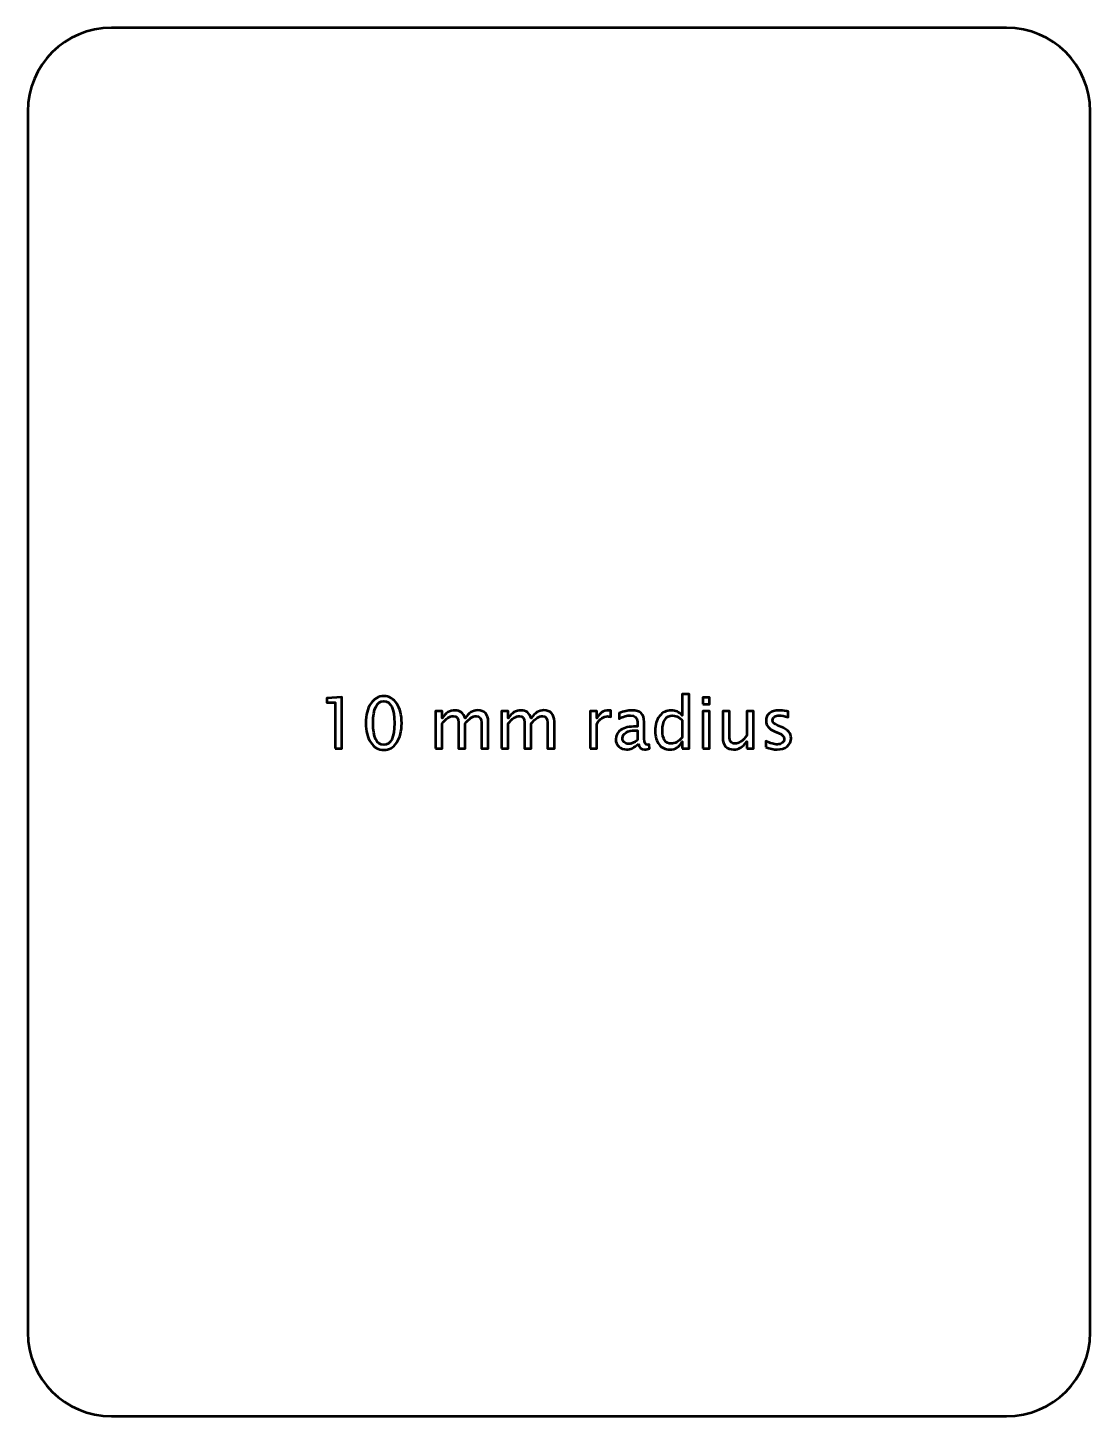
# Model space of a CAD drawing. Header units: centimetres. Extents: x -201 to 63, y -83 to 73.
# Drawn here: x -126.35 to -113.65, y -83.3 to -66.7 of the extents above; entities that cross this region are included whole.
import ezdxf

# ---------------------------------------------------------------- set-up
doc = ezdxf.new("R2010")
doc.units = ezdxf.units.CM
doc.header["$MEASUREMENT"] = 0
doc.layers.add('Layer 1', color=7, linetype='Continuous')

msp = doc.modelspace()

# ---------------------------------------------------------------- linework, layer by layer
at = {"layer": 'Layer 1', "color": 1, "lineweight": 53}
for points, knots in [([(-126.35, -82.3), (-126.35, -82.3), (-126.35, -67.7), (-126.35, -67.7), (-126.35, -67.7), (-126.35, -67.14772), (-125.90228, -66.7), (-125.35, -66.7), (-125.35, -66.7), (-125.35, -66.7), (-114.65, -66.7), (-114.65, -66.7), (-114.65, -66.7), (-114.09772, -66.7), (-113.65, -67.14772), (-113.65, -67.7), (-113.65, -67.7), (-113.65, -67.7), (-113.65, -82.3), (-113.65, -82.3), (-113.65, -82.3), (-113.65, -82.85228), (-114.09772, -83.3), (-114.65, -83.3), (-114.65, -83.3), (-114.65, -83.3), (-125.35, -83.3), (-125.35, -83.3), (-125.35, -83.3), (-125.90228, -83.3), (-126.35, -82.85228), (-126.35, -82.3)], [0, 0, 0, 0, 0.11111111, 0.11111111, 0.11111111, 0.11111111, 0.22222222, 0.22222222, 0.22222222, 0.22222222, 0.33333333, 0.33333333, 0.33333333, 0.33333333, 0.44444444, 0.44444444, 0.44444444, 0.44444444, 0.55555556, 0.55555556, 0.55555556, 0.55555556, 0.66666667, 0.66666667, 0.66666667, 0.66666667, 0.77777778, 0.77777778, 0.77777778, 0.77777778, 1, 1, 1, 1]), ([(-122.09481, -75.33401), (-122.15902, -75.33401), (-122.21081, -75.30452), (-122.25004, -75.24567), (-122.25004, -75.24567), (-122.28941, -75.18683), (-122.30902, -75.10922), (-122.30902, -75.0127), (-122.30902, -75.0127), (-122.30902, -74.91618), (-122.28941, -74.83857), (-122.25004, -74.77972), (-122.25004, -74.77972), (-122.21081, -74.72088), (-122.15902, -74.69139), (-122.09481, -74.69139), (-122.09481, -74.69139), (-122.03032, -74.69139), (-121.97854, -74.72074), (-121.93931, -74.77944), (-121.93931, -74.77944), (-121.90022, -74.83814), (-121.8806, -74.9159), (-121.8806, -75.0127), (-121.8806, -75.0127), (-121.8806, -75.10922), (-121.90022, -75.18683), (-121.93931, -75.24567), (-121.93931, -75.24567), (-121.97854, -75.30452), (-122.03032, -75.33401), (-122.09481, -75.33401)], [0, 0, 0, 0, 0.11111111, 0.11111111, 0.11111111, 0.11111111, 0.22222222, 0.22222222, 0.22222222, 0.22222222, 0.33333333, 0.33333333, 0.33333333, 0.33333333, 0.44444444, 0.44444444, 0.44444444, 0.44444444, 0.55555556, 0.55555556, 0.55555556, 0.55555556, 0.66666667, 0.66666667, 0.66666667, 0.66666667, 0.77777778, 0.77777778, 0.77777778, 0.77777778, 1, 1, 1, 1]), ([(-118.52638, -75.31877), (-118.52638, -75.31877), (-118.52638, -75.23453), (-118.52638, -75.23453), (-118.52638, -75.23453), (-118.55954, -75.29746), (-118.60949, -75.32893), (-118.67624, -75.32893), (-118.67624, -75.32893), (-118.73042, -75.32893), (-118.77304, -75.30932), (-118.80408, -75.26995), (-118.80408, -75.26995), (-118.83513, -75.23058), (-118.85065, -75.17681), (-118.85065, -75.10865), (-118.85065, -75.10865), (-118.85065, -75.03415), (-118.83301, -74.97418), (-118.79787, -74.92874), (-118.79787, -74.92874), (-118.7626, -74.88344), (-118.71631, -74.86072), (-118.65888, -74.86072), (-118.65888, -74.86072), (-118.60568, -74.86072), (-118.56137, -74.88104), (-118.52638, -74.92182), (-118.52638, -74.92182), (-118.52638, -74.92182), (-118.52638, -74.66599), (-118.52638, -74.66599), (-118.52638, -74.66599), (-118.52638, -74.66599), (-118.44509, -74.66599), (-118.44509, -74.66599), (-118.44509, -74.66599), (-118.44509, -74.66599), (-118.44509, -75.31877), (-118.44509, -75.31877), (-118.44509, -75.31877), (-118.44509, -75.31877), (-118.52638, -75.31877), (-118.52638, -75.31877)], [0, 0, 0, 0, 0.08333333, 0.08333333, 0.08333333, 0.08333333, 0.16666667, 0.16666667, 0.16666667, 0.16666667, 0.25, 0.25, 0.25, 0.25, 0.33333333, 0.33333333, 0.33333333, 0.33333333, 0.41666667, 0.41666667, 0.41666667, 0.41666667, 0.5, 0.5, 0.5, 0.5, 0.58333333, 0.58333333, 0.58333333, 0.58333333, 0.66666667, 0.66666667, 0.66666667, 0.66666667, 0.75, 0.75, 0.75, 0.75, 0.83333333, 0.83333333, 0.83333333, 0.83333333, 1, 1, 1, 1]), ([(-122.67591, -75.31877), (-122.67591, -75.31877), (-122.67591, -74.76759), (-122.67591, -74.76759), (-122.67591, -74.76759), (-122.67591, -74.76759), (-122.77328, -74.76759), (-122.77328, -74.76759), (-122.77328, -74.76759), (-122.77328, -74.76759), (-122.77328, -74.71679), (-122.77328, -74.71679), (-122.77328, -74.71679), (-122.77328, -74.71679), (-122.59463, -74.70155), (-122.59463, -74.70155), (-122.59463, -74.70155), (-122.59463, -74.70155), (-122.59463, -75.31877), (-122.59463, -75.31877), (-122.59463, -75.31877), (-122.59463, -75.31877), (-122.67591, -75.31877), (-122.67591, -75.31877)], [0, 0, 0, 0, 0.14285714, 0.14285714, 0.14285714, 0.14285714, 0.28571429, 0.28571429, 0.28571429, 0.28571429, 0.42857143, 0.42857143, 0.42857143, 0.42857143, 0.57142857, 0.57142857, 0.57142857, 0.57142857, 0.71428571, 0.71428571, 0.71428571, 0.71428571, 1, 1, 1, 1]), ([(-122.09495, -75.27305), (-122.01015, -75.27305), (-121.96781, -75.18627), (-121.96781, -75.0127), (-121.96781, -75.0127), (-121.96781, -74.83913), (-122.01015, -74.75235), (-122.09495, -74.75235), (-122.09495, -74.75235), (-122.17948, -74.75235), (-122.22181, -74.83913), (-122.22181, -75.0127), (-122.22181, -75.0127), (-122.22181, -75.18627), (-122.17948, -75.27305), (-122.09495, -75.27305)], [0, 0, 0, 0, 0.2, 0.2, 0.2, 0.2, 0.4, 0.4, 0.4, 0.4, 0.6, 0.6, 0.6, 0.6, 1, 1, 1, 1]), ([(-121.47787, -75.31877), (-121.47787, -75.31877), (-121.47787, -74.87003), (-121.47787, -74.87003), (-121.47787, -74.87003), (-121.47787, -74.87003), (-121.39659, -74.87003), (-121.39659, -74.87003), (-121.39659, -74.87003), (-121.39659, -74.87003), (-121.39659, -74.95484), (-121.39659, -74.95484), (-121.39659, -74.95484), (-121.35694, -74.89205), (-121.30614, -74.86072), (-121.24391, -74.86072), (-121.24391, -74.86072), (-121.18393, -74.86072), (-121.14315, -74.89205), (-121.12142, -74.95484), (-121.12142, -74.95484), (-121.0829, -74.89148), (-121.03266, -74.85987), (-120.971, -74.85987), (-120.971, -74.85987), (-120.93163, -74.85987), (-120.90101, -74.87145), (-120.87913, -74.89473), (-120.87913, -74.89473), (-120.85726, -74.91801), (-120.84625, -74.95061), (-120.84625, -74.99252), (-120.84625, -74.99252), (-120.84625, -74.99252), (-120.84625, -75.31877), (-120.84625, -75.31877), (-120.84625, -75.31877), (-120.84625, -75.31877), (-120.92753, -75.31877), (-120.92753, -75.31877), (-120.92753, -75.31877), (-120.92753, -75.31877), (-120.92753, -75.00593), (-120.92753, -75.00593), (-120.92753, -75.00593), (-120.92753, -74.95484), (-120.94785, -74.9293), (-120.98849, -74.9293), (-120.98849, -74.9293), (-121.03069, -74.9293), (-121.075, -74.95908), (-121.12142, -75.01877), (-121.12142, -75.01877), (-121.12142, -75.01877), (-121.12142, -75.31877), (-121.12142, -75.31877), (-121.12142, -75.31877), (-121.12142, -75.31877), (-121.2027, -75.31877), (-121.2027, -75.31877), (-121.2027, -75.31877), (-121.2027, -75.31877), (-121.2027, -75.00564), (-121.2027, -75.00564), (-121.2027, -75.00564), (-121.2027, -74.95414), (-121.2233, -74.92846), (-121.26465, -74.92846), (-121.26465, -74.92846), (-121.30571, -74.92846), (-121.34974, -74.95837), (-121.39659, -75.01834), (-121.39659, -75.01834), (-121.39659, -75.01834), (-121.39659, -75.31877), (-121.39659, -75.31877), (-121.39659, -75.31877), (-121.39659, -75.31877), (-121.47787, -75.31877), (-121.47787, -75.31877)], [0, 0, 0, 0, 0.04761905, 0.04761905, 0.04761905, 0.04761905, 0.0952381, 0.0952381, 0.0952381, 0.0952381, 0.14285714, 0.14285714, 0.14285714, 0.14285714, 0.19047619, 0.19047619, 0.19047619, 0.19047619, 0.23809524, 0.23809524, 0.23809524, 0.23809524, 0.28571429, 0.28571429, 0.28571429, 0.28571429, 0.33333333, 0.33333333, 0.33333333, 0.33333333, 0.38095238, 0.38095238, 0.38095238, 0.38095238, 0.42857143, 0.42857143, 0.42857143, 0.42857143, 0.47619048, 0.47619048, 0.47619048, 0.47619048, 0.52380952, 0.52380952, 0.52380952, 0.52380952, 0.57142857, 0.57142857, 0.57142857, 0.57142857, 0.61904762, 0.61904762, 0.61904762, 0.61904762, 0.66666667, 0.66666667, 0.66666667, 0.66666667, 0.71428571, 0.71428571, 0.71428571, 0.71428571, 0.76190476, 0.76190476, 0.76190476, 0.76190476, 0.80952381, 0.80952381, 0.80952381, 0.80952381, 0.85714286, 0.85714286, 0.85714286, 0.85714286, 0.9047619, 0.9047619, 0.9047619, 0.9047619, 1, 1, 1, 1]), ([(-120.68736, -75.31877), (-120.68736, -75.31877), (-120.68736, -74.87003), (-120.68736, -74.87003), (-120.68736, -74.87003), (-120.68736, -74.87003), (-120.60608, -74.87003), (-120.60608, -74.87003), (-120.60608, -74.87003), (-120.60608, -74.87003), (-120.60608, -74.95484), (-120.60608, -74.95484), (-120.60608, -74.95484), (-120.56643, -74.89205), (-120.51563, -74.86072), (-120.4534, -74.86072), (-120.4534, -74.86072), (-120.39342, -74.86072), (-120.35264, -74.89205), (-120.33091, -74.95484), (-120.33091, -74.95484), (-120.29239, -74.89148), (-120.24215, -74.85987), (-120.18049, -74.85987), (-120.18049, -74.85987), (-120.14112, -74.85987), (-120.1105, -74.87145), (-120.08862, -74.89473), (-120.08862, -74.89473), (-120.06675, -74.91801), (-120.05574, -74.95061), (-120.05574, -74.99252), (-120.05574, -74.99252), (-120.05574, -74.99252), (-120.05574, -75.31877), (-120.05574, -75.31877), (-120.05574, -75.31877), (-120.05574, -75.31877), (-120.13702, -75.31877), (-120.13702, -75.31877), (-120.13702, -75.31877), (-120.13702, -75.31877), (-120.13702, -75.00593), (-120.13702, -75.00593), (-120.13702, -75.00593), (-120.13702, -74.95484), (-120.15734, -74.9293), (-120.19798, -74.9293), (-120.19798, -74.9293), (-120.24018, -74.9293), (-120.28449, -74.95908), (-120.33091, -75.01877), (-120.33091, -75.01877), (-120.33091, -75.01877), (-120.33091, -75.31877), (-120.33091, -75.31877), (-120.33091, -75.31877), (-120.33091, -75.31877), (-120.41219, -75.31877), (-120.41219, -75.31877), (-120.41219, -75.31877), (-120.41219, -75.31877), (-120.41219, -75.00564), (-120.41219, -75.00564), (-120.41219, -75.00564), (-120.41219, -74.95414), (-120.43279, -74.92846), (-120.47414, -74.92846), (-120.47414, -74.92846), (-120.5152, -74.92846), (-120.55923, -74.95837), (-120.60608, -75.01834), (-120.60608, -75.01834), (-120.60608, -75.01834), (-120.60608, -75.31877), (-120.60608, -75.31877), (-120.60608, -75.31877), (-120.60608, -75.31877), (-120.68736, -75.31877), (-120.68736, -75.31877)], [0, 0, 0, 0, 0.04761905, 0.04761905, 0.04761905, 0.04761905, 0.0952381, 0.0952381, 0.0952381, 0.0952381, 0.14285714, 0.14285714, 0.14285714, 0.14285714, 0.19047619, 0.19047619, 0.19047619, 0.19047619, 0.23809524, 0.23809524, 0.23809524, 0.23809524, 0.28571429, 0.28571429, 0.28571429, 0.28571429, 0.33333333, 0.33333333, 0.33333333, 0.33333333, 0.38095238, 0.38095238, 0.38095238, 0.38095238, 0.42857143, 0.42857143, 0.42857143, 0.42857143, 0.47619048, 0.47619048, 0.47619048, 0.47619048, 0.52380952, 0.52380952, 0.52380952, 0.52380952, 0.57142857, 0.57142857, 0.57142857, 0.57142857, 0.61904762, 0.61904762, 0.61904762, 0.61904762, 0.66666667, 0.66666667, 0.66666667, 0.66666667, 0.71428571, 0.71428571, 0.71428571, 0.71428571, 0.76190476, 0.76190476, 0.76190476, 0.76190476, 0.80952381, 0.80952381, 0.80952381, 0.80952381, 0.85714286, 0.85714286, 0.85714286, 0.85714286, 0.9047619, 0.9047619, 0.9047619, 0.9047619, 1, 1, 1, 1]), ([(-119.62902, -75.31877), (-119.62902, -75.31877), (-119.62902, -74.87003), (-119.62902, -74.87003), (-119.62902, -74.87003), (-119.62902, -74.87003), (-119.54774, -74.87003), (-119.54774, -74.87003), (-119.54774, -74.87003), (-119.54774, -74.87003), (-119.54774, -74.95484), (-119.54774, -74.95484), (-119.54774, -74.95484), (-119.51542, -74.89205), (-119.46858, -74.86072), (-119.40705, -74.86072), (-119.40705, -74.86072), (-119.39873, -74.86072), (-119.38998, -74.86143), (-119.38095, -74.86284), (-119.38095, -74.86284), (-119.38095, -74.86284), (-119.38095, -74.9389), (-119.38095, -74.9389), (-119.38095, -74.9389), (-119.39506, -74.93424), (-119.40747, -74.93184), (-119.4182, -74.93184), (-119.4182, -74.93184), (-119.46985, -74.93184), (-119.51303, -74.96232), (-119.54774, -75.02342), (-119.54774, -75.02342), (-119.54774, -75.02342), (-119.54774, -75.31877), (-119.54774, -75.31877), (-119.54774, -75.31877), (-119.54774, -75.31877), (-119.62902, -75.31877), (-119.62902, -75.31877)], [0, 0, 0, 0, 0.09090909, 0.09090909, 0.09090909, 0.09090909, 0.18181818, 0.18181818, 0.18181818, 0.18181818, 0.27272727, 0.27272727, 0.27272727, 0.27272727, 0.36363636, 0.36363636, 0.36363636, 0.36363636, 0.45454545, 0.45454545, 0.45454545, 0.45454545, 0.54545455, 0.54545455, 0.54545455, 0.54545455, 0.63636364, 0.63636364, 0.63636364, 0.63636364, 0.72727273, 0.72727273, 0.72727273, 0.72727273, 0.81818182, 0.81818182, 0.81818182, 0.81818182, 1, 1, 1, 1]), ([(-119.05131, -75.26162), (-119.10013, -75.30649), (-119.14712, -75.32893), (-119.19228, -75.32893), (-119.19228, -75.32893), (-119.22939, -75.32893), (-119.26029, -75.31736), (-119.28471, -75.29408), (-119.28471, -75.29408), (-119.30926, -75.27079), (-119.32154, -75.24144), (-119.32154, -75.20602), (-119.32154, -75.20602), (-119.32154, -75.15706), (-119.30093, -75.11938), (-119.25973, -75.09313), (-119.25973, -75.09313), (-119.21852, -75.06689), (-119.1594, -75.05376), (-119.08235, -75.05376), (-119.08235, -75.05376), (-119.08235, -75.05376), (-119.0633, -75.05376), (-119.0633, -75.05376), (-119.0633, -75.05376), (-119.0633, -75.05376), (-119.0633, -74.99972), (-119.0633, -74.99972), (-119.0633, -74.99972), (-119.0633, -74.94765), (-119.0904, -74.92168), (-119.14472, -74.92168), (-119.14472, -74.92168), (-119.18677, -74.92168), (-119.23278, -74.93495), (-119.28259, -74.96148), (-119.28259, -74.96148), (-119.28259, -74.96148), (-119.28259, -74.89459), (-119.28259, -74.89459), (-119.28259, -74.89459), (-119.22784, -74.87201), (-119.17619, -74.86072), (-119.12779, -74.86072), (-119.12779, -74.86072), (-119.07798, -74.86072), (-119.04115, -74.87201), (-119.01758, -74.89473), (-119.01758, -74.89473), (-118.99388, -74.91745), (-118.98202, -74.95244), (-118.98202, -74.99972), (-118.98202, -74.99972), (-118.98202, -74.99972), (-118.98202, -75.20249), (-118.98202, -75.20249), (-118.98202, -75.20249), (-118.98202, -75.24892), (-118.96777, -75.2722), (-118.93912, -75.2722), (-118.93912, -75.2722), (-118.9356, -75.2722), (-118.93037, -75.27164), (-118.92346, -75.27051), (-118.92346, -75.27051), (-118.92346, -75.27051), (-118.91767, -75.31567), (-118.91767, -75.31567), (-118.91767, -75.31567), (-118.93616, -75.32456), (-118.95648, -75.32893), (-118.97878, -75.32893), (-118.97878, -75.32893), (-119.01674, -75.32893), (-119.04087, -75.30649), (-119.05131, -75.26162)], [0, 0, 0, 0, 0.05, 0.05, 0.05, 0.05, 0.1, 0.1, 0.1, 0.1, 0.15, 0.15, 0.15, 0.15, 0.2, 0.2, 0.2, 0.2, 0.25, 0.25, 0.25, 0.25, 0.3, 0.3, 0.3, 0.3, 0.35, 0.35, 0.35, 0.35, 0.4, 0.4, 0.4, 0.4, 0.45, 0.45, 0.45, 0.45, 0.5, 0.5, 0.5, 0.5, 0.55, 0.55, 0.55, 0.55, 0.6, 0.6, 0.6, 0.6, 0.65, 0.65, 0.65, 0.65, 0.7, 0.7, 0.7, 0.7, 0.75, 0.75, 0.75, 0.75, 0.8, 0.8, 0.8, 0.8, 0.85, 0.85, 0.85, 0.85, 0.9, 0.9, 0.9, 0.9, 1, 1, 1, 1]), ([(-118.28225, -74.78791), (-118.28225, -74.78791), (-118.28225, -74.70663), (-118.28225, -74.70663), (-118.28225, -74.70663), (-118.28225, -74.70663), (-118.20097, -74.70663), (-118.20097, -74.70663), (-118.20097, -74.70663), (-118.20097, -74.70663), (-118.20097, -74.78791), (-118.20097, -74.78791), (-118.20097, -74.78791), (-118.20097, -74.78791), (-118.28225, -74.78791), (-118.28225, -74.78791)], [0, 0, 0, 0, 0.2, 0.2, 0.2, 0.2, 0.4, 0.4, 0.4, 0.4, 0.6, 0.6, 0.6, 0.6, 1, 1, 1, 1]), ([(-117.52815, -75.30268), (-117.52815, -75.30268), (-117.52815, -75.22818), (-117.52815, -75.22818), (-117.52815, -75.22818), (-117.47495, -75.25471), (-117.4288, -75.26797), (-117.38943, -75.26797), (-117.38943, -75.26797), (-117.36601, -75.26797), (-117.34654, -75.26162), (-117.33115, -75.24892), (-117.33115, -75.24892), (-117.31577, -75.23636), (-117.30801, -75.22056), (-117.30801, -75.20151), (-117.30801, -75.20151), (-117.30801, -75.17371), (-117.3296, -75.15071), (-117.37278, -75.1325), (-117.37278, -75.1325), (-117.37278, -75.1325), (-117.42034, -75.11232), (-117.42034, -75.11232), (-117.42034, -75.11232), (-117.49047, -75.08325), (-117.52561, -75.0412), (-117.52561, -74.98659), (-117.52561, -74.98659), (-117.52561, -74.94751), (-117.51178, -74.91674), (-117.48412, -74.89431), (-117.48412, -74.89431), (-117.45646, -74.87187), (-117.4185, -74.86072), (-117.37038, -74.86072), (-117.37038, -74.86072), (-117.34541, -74.86072), (-117.31436, -74.86411), (-117.27753, -74.87102), (-117.27753, -74.87102), (-117.27753, -74.87102), (-117.2606, -74.87427), (-117.2606, -74.87427), (-117.2606, -74.87427), (-117.2606, -74.87427), (-117.2606, -74.942), (-117.2606, -74.942), (-117.2606, -74.942), (-117.3059, -74.92846), (-117.34202, -74.92168), (-117.36897, -74.92168), (-117.36897, -74.92168), (-117.39268, -74.92168), (-117.41145, -74.9269), (-117.4257, -74.9372), (-117.4257, -74.9372), (-117.43981, -74.94751), (-117.44687, -74.96133), (-117.44687, -74.97869), (-117.44687, -74.97869), (-117.44687, -75.0031), (-117.42711, -75.02385), (-117.38746, -75.04064), (-117.38746, -75.04064), (-117.38746, -75.04064), (-117.34837, -75.05715), (-117.34837, -75.05715), (-117.34837, -75.05715), (-117.30406, -75.07578), (-117.27273, -75.09553), (-117.25439, -75.11627), (-117.25439, -75.11627), (-117.2359, -75.13702), (-117.22673, -75.16298), (-117.22673, -75.19403), (-117.22673, -75.19403), (-117.22673, -75.2334), (-117.24225, -75.26571), (-117.27344, -75.29097), (-117.27344, -75.29097), (-117.30448, -75.31623), (-117.34428, -75.32893), (-117.39268, -75.32893), (-117.39268, -75.32893), (-117.42993, -75.32893), (-117.47495, -75.32018), (-117.52815, -75.30268)], [0, 0, 0, 0, 0.04347826, 0.04347826, 0.04347826, 0.04347826, 0.08695652, 0.08695652, 0.08695652, 0.08695652, 0.13043478, 0.13043478, 0.13043478, 0.13043478, 0.17391304, 0.17391304, 0.17391304, 0.17391304, 0.2173913, 0.2173913, 0.2173913, 0.2173913, 0.26086957, 0.26086957, 0.26086957, 0.26086957, 0.30434783, 0.30434783, 0.30434783, 0.30434783, 0.34782609, 0.34782609, 0.34782609, 0.34782609, 0.39130435, 0.39130435, 0.39130435, 0.39130435, 0.43478261, 0.43478261, 0.43478261, 0.43478261, 0.47826087, 0.47826087, 0.47826087, 0.47826087, 0.52173913, 0.52173913, 0.52173913, 0.52173913, 0.56521739, 0.56521739, 0.56521739, 0.56521739, 0.60869565, 0.60869565, 0.60869565, 0.60869565, 0.65217391, 0.65217391, 0.65217391, 0.65217391, 0.69565217, 0.69565217, 0.69565217, 0.69565217, 0.73913043, 0.73913043, 0.73913043, 0.73913043, 0.7826087, 0.7826087, 0.7826087, 0.7826087, 0.82608696, 0.82608696, 0.82608696, 0.82608696, 0.86956522, 0.86956522, 0.86956522, 0.86956522, 0.91304348, 0.91304348, 0.91304348, 0.91304348, 1, 1, 1, 1]), ([(-118.52638, -74.97742), (-118.56857, -74.94031), (-118.6085, -74.92168), (-118.64632, -74.92168), (-118.64632, -74.92168), (-118.68357, -74.92168), (-118.71236, -74.9372), (-118.73282, -74.96839), (-118.73282, -74.96839), (-118.75328, -74.99943), (-118.76344, -75.04346), (-118.76344, -75.10047), (-118.76344, -75.10047), (-118.76344, -75.20532), (-118.72873, -75.25781), (-118.65916, -75.25781), (-118.65916, -75.25781), (-118.61401, -75.25781), (-118.5697, -75.23312), (-118.52638, -75.18387), (-118.52638, -75.18387), (-118.52638, -75.18387), (-118.52638, -74.97742), (-118.52638, -74.97742)], [0, 0, 0, 0, 0.14285714, 0.14285714, 0.14285714, 0.14285714, 0.28571429, 0.28571429, 0.28571429, 0.28571429, 0.42857143, 0.42857143, 0.42857143, 0.42857143, 0.57142857, 0.57142857, 0.57142857, 0.57142857, 0.71428571, 0.71428571, 0.71428571, 0.71428571, 1, 1, 1, 1]), ([(-118.28225, -75.31877), (-118.28225, -75.31877), (-118.28225, -74.87003), (-118.28225, -74.87003), (-118.28225, -74.87003), (-118.28225, -74.87003), (-118.20097, -74.87003), (-118.20097, -74.87003), (-118.20097, -74.87003), (-118.20097, -74.87003), (-118.20097, -75.31877), (-118.20097, -75.31877), (-118.20097, -75.31877), (-118.20097, -75.31877), (-118.28225, -75.31877), (-118.28225, -75.31877)], [0, 0, 0, 0, 0.2, 0.2, 0.2, 0.2, 0.4, 0.4, 0.4, 0.4, 0.6, 0.6, 0.6, 0.6, 1, 1, 1, 1]), ([(-117.75647, -75.31877), (-117.75647, -75.31877), (-117.75647, -75.23439), (-117.75647, -75.23439), (-117.75647, -75.23439), (-117.79979, -75.29746), (-117.85242, -75.32893), (-117.91423, -75.32893), (-117.91423, -75.32893), (-117.95346, -75.32893), (-117.98464, -75.31665), (-118.00779, -75.29196), (-118.00779, -75.29196), (-118.03107, -75.26726), (-118.04264, -75.2341), (-118.04264, -75.19219), (-118.04264, -75.19219), (-118.04264, -75.19219), (-118.04264, -74.87003), (-118.04264, -74.87003), (-118.04264, -74.87003), (-118.04264, -74.87003), (-117.96136, -74.87003), (-117.96136, -74.87003), (-117.96136, -74.87003), (-117.96136, -74.87003), (-117.96136, -75.16566), (-117.96136, -75.16566), (-117.96136, -75.16566), (-117.96136, -75.19939), (-117.95642, -75.22324), (-117.94668, -75.23735), (-117.94668, -75.23735), (-117.93681, -75.2516), (-117.92044, -75.25866), (-117.89744, -75.25866), (-117.89744, -75.25866), (-117.84776, -75.25866), (-117.80063, -75.22606), (-117.75647, -75.16072), (-117.75647, -75.16072), (-117.75647, -75.16072), (-117.75647, -74.87003), (-117.75647, -74.87003), (-117.75647, -74.87003), (-117.75647, -74.87003), (-117.67518, -74.87003), (-117.67518, -74.87003), (-117.67518, -74.87003), (-117.67518, -74.87003), (-117.67518, -75.31877), (-117.67518, -75.31877), (-117.67518, -75.31877), (-117.67518, -75.31877), (-117.75647, -75.31877), (-117.75647, -75.31877)], [0, 0, 0, 0, 0.06666667, 0.06666667, 0.06666667, 0.06666667, 0.13333333, 0.13333333, 0.13333333, 0.13333333, 0.2, 0.2, 0.2, 0.2, 0.26666667, 0.26666667, 0.26666667, 0.26666667, 0.33333333, 0.33333333, 0.33333333, 0.33333333, 0.4, 0.4, 0.4, 0.4, 0.46666667, 0.46666667, 0.46666667, 0.46666667, 0.53333333, 0.53333333, 0.53333333, 0.53333333, 0.6, 0.6, 0.6, 0.6, 0.66666667, 0.66666667, 0.66666667, 0.66666667, 0.73333333, 0.73333333, 0.73333333, 0.73333333, 0.8, 0.8, 0.8, 0.8, 0.86666667, 0.86666667, 0.86666667, 0.86666667, 1, 1, 1, 1]), ([(-119.0633, -75.21731), (-119.0633, -75.21731), (-119.0633, -75.10202), (-119.0633, -75.10202), (-119.0633, -75.10202), (-119.0633, -75.10202), (-119.08941, -75.10118), (-119.08941, -75.10118), (-119.08941, -75.10118), (-119.13456, -75.10118), (-119.17097, -75.1095), (-119.19877, -75.12615), (-119.19877, -75.12615), (-119.22643, -75.14294), (-119.24026, -75.1651), (-119.24026, -75.19276), (-119.24026, -75.19276), (-119.24026, -75.21209), (-119.23334, -75.22846), (-119.21965, -75.24186), (-119.21965, -75.24186), (-119.20582, -75.25527), (-119.18903, -75.26204), (-119.16914, -75.26204), (-119.16914, -75.26204), (-119.13527, -75.26204), (-119.09999, -75.24709), (-119.0633, -75.21731)], [0, 0, 0, 0, 0.125, 0.125, 0.125, 0.125, 0.25, 0.25, 0.25, 0.25, 0.375, 0.375, 0.375, 0.375, 0.5, 0.5, 0.5, 0.5, 0.625, 0.625, 0.625, 0.625, 0.75, 0.75, 0.75, 0.75, 1, 1, 1, 1])]:
    msp.add_open_spline(points, degree=3, knots=knots, dxfattribs=at)

doc.saveas('drawing.dxf')
